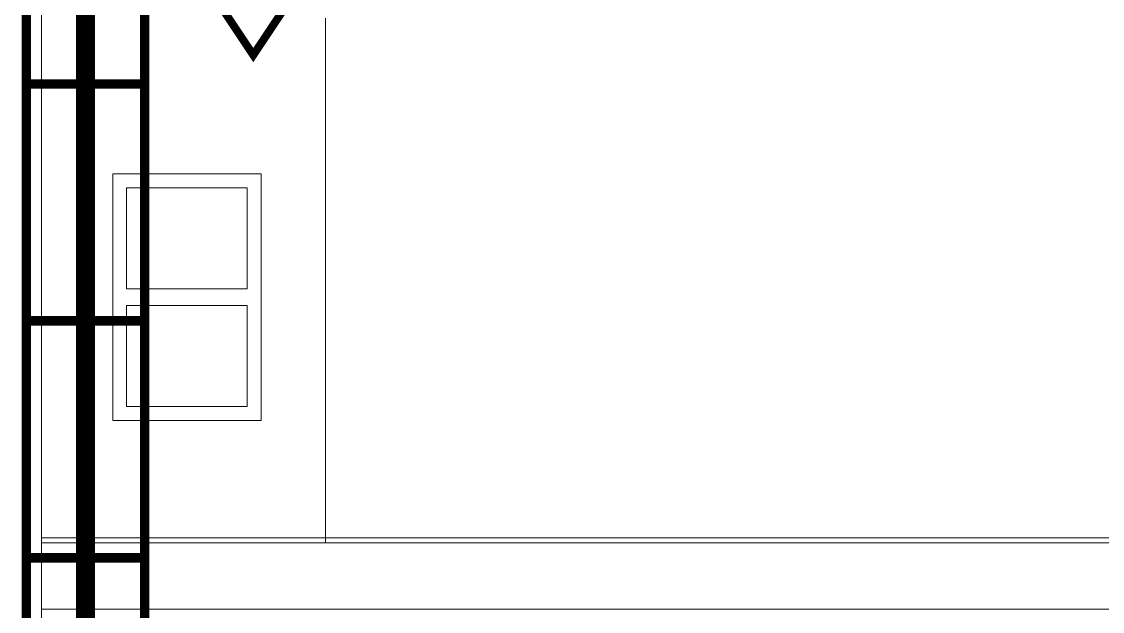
# Model space of a CAD drawing. Header units: millimetres. Extents: x 0 to 126, y 0 to 76.
# Drawn here: x 4.533 to 6.815, y 23.538 to 24.783 of the extents above; entities that cross this region are included whole.
import ezdxf

# ---------------------------------------------------------------- set-up
doc = ezdxf.new("R2010")
doc.units = ezdxf.units.MM
for name, color, linetype, lineweight in [('ARQUITECTÓNICO', 152, 'Continuous', 0), ('INST. VOZ Y DATOS', 40, 'Continuous', 0), ('TEXTOS INST. VOZ Y DATOS', 1, 'Continuous', 0)]:
    doc.layers.add(name, color=color, linetype=linetype, lineweight=lineweight)

msp = doc.modelspace()

# ---------------------------------------------------------------- linework, layer by layer
at = {"layer": 'ARQUITECTÓNICO', "linetype": 'Continuous', "ltscale": 0.03}
for p, q in [((4.575, 37.3832), (4.575, 23.6432)), ((8.075, 23.6932), (4.575, 23.6932)), ((4.575, 23.5432), (4.575, 21.5932)), ((7.925, 23.5432), (4.575, 23.5432))]:
    msp.add_line(p, q, dxfattribs=at)
at = {"layer": 'ARQUITECTÓNICO', "color": 0}
msp.add_lwpolyline([(5.175, 24.7902), (5.175, 23.6832), (4.575, 23.6832), (4.575, 25.1902), (5.175, 25.1902)], dxfattribs=at)
for points in [[(4.7254, 24.4617), (5.0389, 24.4617), (5.0389, 23.9414), (4.7254, 23.9414)], [(4.7543, 24.4322), (5.0095, 24.4322), (5.0095, 24.2191), (4.7543, 24.2191)], [(4.7543, 23.9708), (5.0095, 23.9708), (5.0095, 24.184), (4.7543, 24.184)], [(4.575, 23.5432), (8.075, 23.5432), (8.075, 23.6832), (4.575, 23.6832)]]:
    msp.add_lwpolyline(points, close=True, dxfattribs=at)
at = {"layer": 'INST. VOZ Y DATOS', "color": 6, "const_width": 0.04}
msp.add_lwpolyline([(4.6681, 22.6514), (4.6681, 30.7764)], dxfattribs=at)
at = {"layer": 'INST. VOZ Y DATOS', "const_width": 0.02}
for points in [[(4.5431, 22.6514), (4.5431, 30.6514)], [(4.7931, 22.6514), (4.7931, 30.6514)], [(4.7931, 24.6514), (4.5431, 24.6514)], [(4.7931, 24.1514), (4.5431, 24.1514)], [(4.7931, 23.6514), (4.5431, 23.6514)]]:
    msp.add_lwpolyline(points, dxfattribs=at)
at = {"layer": 'TEXTOS INST. VOZ Y DATOS', "const_width": 0.0168}
msp.add_lwpolyline([(5.0223, 25.0491), (5.0897, 25.0491), (5.0897, 24.9144), (5.1571, 24.9144), (5.0223, 24.7123), (4.8876, 24.9144), (4.955, 24.9144), (4.955, 25.0491)], close=True, dxfattribs=at)

doc.saveas('drawing.dxf')
